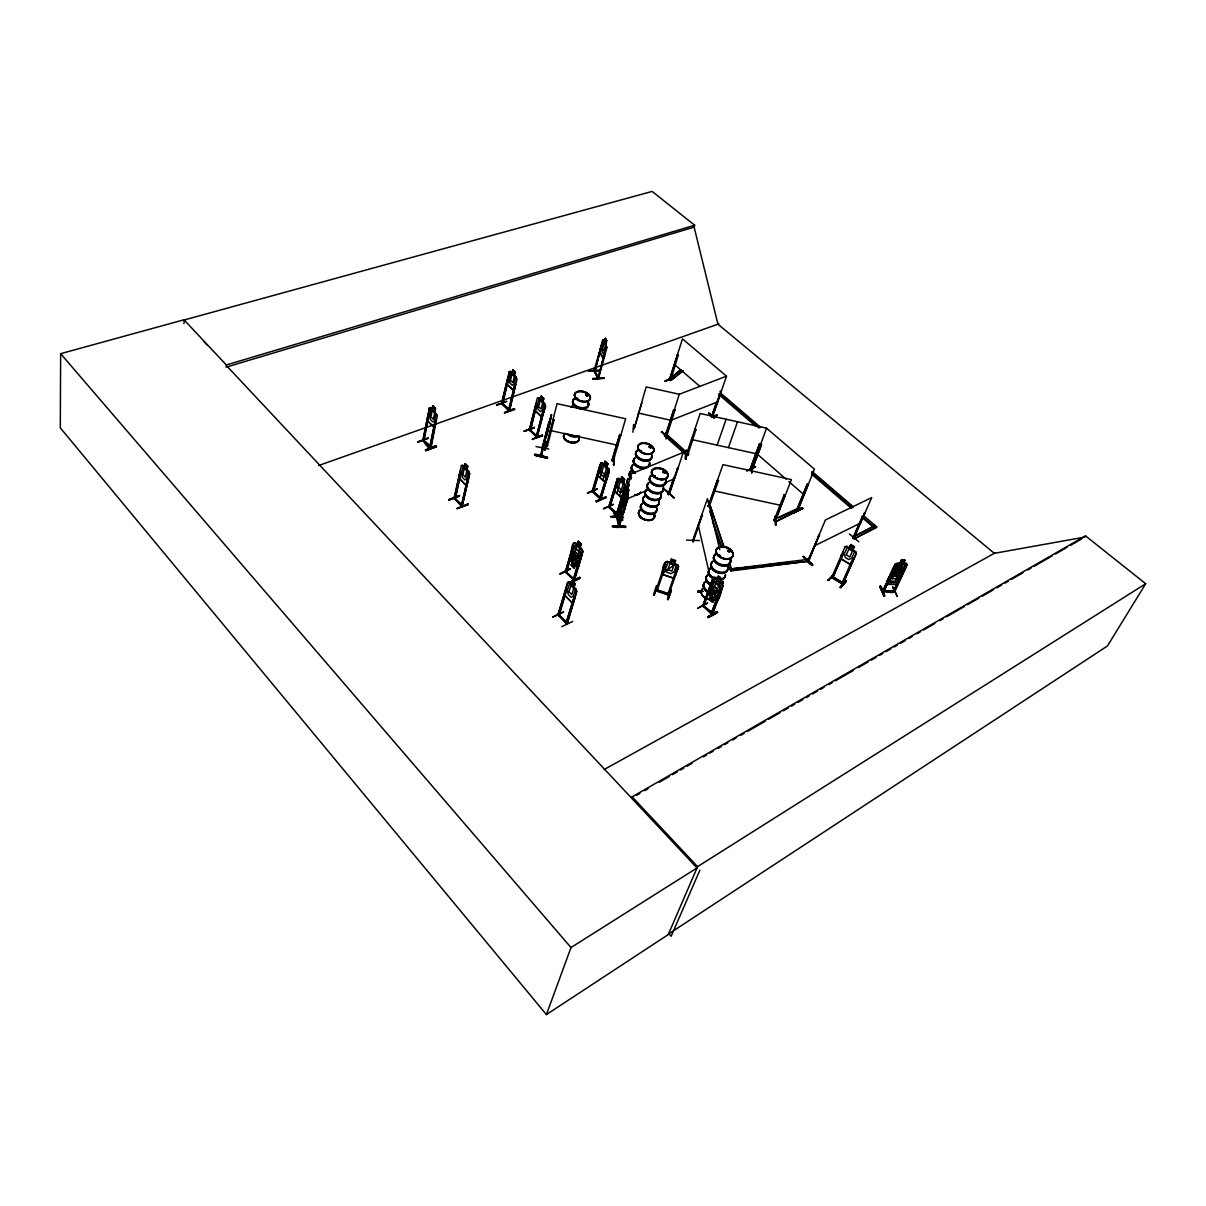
<?xml version="1.0" encoding="UTF-8"?>
<svg xmlns="http://www.w3.org/2000/svg" width="1206" height="1206" viewBox="0 0 1206 1206"><rect width="100%" height="100%" fill="white"/><g stroke="black" fill="none" stroke-linecap="round" stroke-linejoin="round"><path stroke-width="1.5" d="M793.654 512.294L802.668 508.585L794.151 512.731C797.935 507.636 811.171 504.832 793.774 512.218M793.91 511.826L802.382 507.711L802.653 508.646M794.166 512.701L802.638 508.54M183.614 319.892L60.632 353.675L60.3 427.829L546.408 1014.593L668.23 934.605L697.581 866.632L1145.7 583.734L1085.521 535.886L632.155 796.849L631.658 798.176M717.314 480.32L718.475 480.862L717.314 480.32L708.676 505.51M841.14 559.041L841.275 555.062L841.14 559.041L850.064 564.348L852.627 561.936L849.959 564.257L841.336 558.921M708.359 505.962L709.354 506.565L708.224 506.324M709.731 505.932L708.691 505.088M886.953 581.186L886.938 584.367L896.254 584.488L898.877 581.352M887.073 584.262L887.088 581.171M900.279 578.79L897.611 581.835L888.279 581.699L888.34 578.624M888.415 581.609L888.445 578.503M710.334 586.297L710.228 590.367L717.525 597.03M897.204 572.986L901.5 570.332L897.324 573.83C900.957 577.87 895.319 579.393 896.164 574.508L891.309 577.463L895.666 573.83C892.365 567.317 898.063 571.011 897.204 572.775M720.766 592.252L720.871 588.015L713.485 581.171L711.193 583.568M695.983 429.622L694.867 429.381L695.983 429.622L687.571 455.506L687.767 454.21L686.229 454.948L687.571 455.506M687.797 454.858L687.465 455.205M685.37 458.913C688.189 436.783 683.772 463.33 686.199 458.536M685.913 458.958L686.485 450.592L686.063 459.064M666.421 431.703L666.029 438.999M693.224 540.71L693.314 541.584L692.998 539.775M673.898 409.904L674.998 409.844L673.898 409.904L665.652 435.547M666.315 434.537L665.531 435.743L671.893 418.392M183.945 323.66L184.186 319.982L652.129 191.407L694.671 225.236L694.113 227.12L717.947 324.203L994.317 553.328L1084.842 537.092L1085.521 535.886M592.749 379.001C603.558 378.262 612.12 377.81 592.674 378.955M618.964 525.439L619.236 526.615L628.04 498.138L627.753 493.993M849.31 533.926L858.853 541.765M619.221 524.896L619.628 525.575L617.216 517.691M619.251 526.479L617.02 516.424L617.005 518.369L626.728 489.018L624.422 508.751C626.683 510.831 623.321 507.304 623.457 497.897C623.321 497.46 626.442 484.299 626.939 490.963M625.492 492.033L624.859 491.174L625.492 492.033L617.457 518.399L617.306 517.419M617.774 517.329L617.532 516.424M641.924 402.744L634.235 428.492M632.894 432.245L633.587 424.497M184.186 319.982L226.336 364.966L226.14 367.152L694.113 227.12M619.733 434.718L620.879 434.959L619.733 434.718L611.955 460.436L613.341 460.737M613.869 456.29L613.643 465.109L613.899 456.788M613.613 465.034L614.367 456.893L613.643 465.109M613.311 461.024L612.211 460.451M612.12 460.059L613.628 459.803L612.075 460.466M612.497 459.516L613.417 460.074M600.075 352.755L600.467 348.745L600.075 352.755L603.211 358.619L604.628 356.222M687.314 455.491L686.214 455.22L700.158 413.492L766.534 428.19L814.457 469.179L797.965 509.972M797.588 508.495L798.297 509.083M714.434 591.709C714.344 591.257 723.133 589.523 714.917 593.352L715.55 598.885L713.952 593.473C710.862 597.06 708.103 592.387 713.59 592.176L712.957 586.433L714.495 591.995M712.761 613.402L703.927 606.105L712.761 613.251L712.399 614.186M721.354 587.488L711.103 613.628L721.354 587.488L722.243 588.287L712.173 614.608L723.042 586.206L722.258 584.232L714.902 577.418L713.349 577.553L702.706 606.03L712.369 579.815L713.59 580.433L703.49 606.724L702.962 604.854M704.259 605.518L703.294 604.688M702.706 605.879L712.007 614.502M751.248 469.089L752.243 469.948L750.162 468.938L759.614 443.657L760.73 443.898L761.514 444.577L752.107 469.782M750.403 468.561C754.097 467.928 749.665 468.968 752.152 469.873M554.021 420.02L552.861 419.763L554.021 420.02L547.222 446.702M545.172 450.17L546.604 441.637L544.645 450.094M547.087 446.28C545.926 443.793 547.509 447.607 545.986 446.039M547.479 445.979L546.333 445.089L547.464 445.753M547.358 458.114C536.791 452.22 524.474 454.119 547.358 458.114L534.635 455.28M548.745 449.024L536.037 446.567M548.82 425.401L548.278 428.085L551.579 414.623L547.449 429.442L548.564 425.311M551.398 414.804L549.604 424.452L550.403 419.251M541.102 454.436L541.283 456.32L551.444 414.593M547.63 429.728C549.363 426.035 544.207 445.723 547.464 429.396M548.745 422.522L549.303 421.904L541.976 448.979M547.75 428.989L540.846 456.23L542.293 447.14L542.745 447.984M612.678 525.71L625.658 526.479C614.276 529.434 602.322 524.022 625.658 526.464M612.633 526.63L625.613 527.444M711.495 416.567L713.002 416.236L711.495 416.567L716.59 401.734M711.917 415.723L712.716 416.356M606.814 347.614L603.482 339.911L602.683 340.167L594.739 371.855L601.312 345.459L593.834 371.116L594.92 371.192L598.161 377.116M595.055 370.845L594.151 370.106L594.603 370.951M624.015 509.249L622.492 502.103L623.351 497.897M698.003 592.071L701.304 592.236L697.988 592.131L698.063 591.046L703.008 591.407M698.063 591.166L703.008 591.498M547.569 457.18L534.816 454.376M427.813 438.11L417.653 441.818M435.773 421.286L435.049 420.577L435.773 421.286L430.512 448.376C426.125 447.954 421.527 436.632 423.894 441.079L429.095 414.201L428.371 413.492L422.703 440.552M435.396 424.678L433.934 427.21L427.844 421.18L429.351 407.914L423.155 440.491L430.919 448.195L437.311 415.588L434.808 411.849L435.894 414.246L434.657 420.547L432.833 421.949L430.406 419.552L429.622 415.588L430.844 409.286L432.381 409.437M428.009 413.613L428.718 414.321L423.577 441.411L423.532 439.572M432.261 409.467C433.029 399.156 433.768 414.035 430.617 407.568L429.351 407.914M425.808 450.622L436.436 446.748L425.808 450.682C432.185 445.421 446.265 443.069 425.522 449.748M432.848 405.879L435.592 408.412L434.808 411.849L435.366 408.472L432.924 406.075M431.009 447.155C412.392 432.668 434.642 446.687 429.698 447.712L435.049 420.577M435.426 420.457L429.758 447.682M430.301 448.225L430.482 446.522M436.436 446.748L436.105 445.828M670.536 379.649L669.647 378.986L670.702 379.377M669.647 378.986L670.114 380.478L669.451 379.875L677.606 354.519L678.33 355.137L670.536 380.448L669.767 379.709L670.536 380.342M670.747 379.468L670.536 380.448M448.753 499.706L459.637 495.485L448.798 499.706M454.768 498.048L454.843 499.148L453.999 498.44L460.24 471.094L460.994 471.848L455.25 498.952L454.526 497.113M465.275 463.767L464.536 467.174L462.908 466.948L461.536 473.265L462.32 477.32L464.868 479.867L466.828 478.541L468.214 472.224L467.084 469.722L469.692 473.656L462.049 506.535L454.391 498.168L461.34 465.486L462.697 465.35M454.556 499.028L454.647 497.128M460.994 471.848L455.22 498.998M729.856 550.524L728.997 551.564M730.293 551.127C729.555 553.795 725.771 549.318 729.374 550.162M464.416 467.219L465.199 463.556L467.958 466.285L466.963 469.767M467.838 503.776L468.169 504.786L456.893 508.615L467.883 503.882M462.049 505.435L462.124 506.535L468.395 479.249L467.642 478.496L461.265 505.827C461.717 502.992 462.395 506.641 462.034 504.651M461.672 505.555L467.642 478.496M469.586 473.611L467.687 482.717L465.983 485.264L459.592 478.842L459.501 474.531M549.032 424.075L547.765 430.512L548.233 429.215M718.55 555.499A8.864 5.759 20.4 0 1 722.545 546.348A8.864 5.759 20.4 0 1 732.901 555.845A8.864 5.759 20.4 0 1 718.55 555.499L718.897 555.031M719.108 555.137L719.515 556.132M573.543 578.729L574.84 579.393L574.116 578.548M624.361 479.491L623.366 482.792L626.035 486.606L617.155 515.022C618.784 514.103 615.316 512.037 617.442 514.088M496.751 405.291L506.686 401.251M616.311 514.314L624.633 487.812L625.432 488.551L617.065 514.947M501.5 403.724L507.982 377.207L508.706 377.87L502.646 404.191M501.621 403.784L509.249 371.719L510.424 371.403L511.992 373.001M508.706 409.286L509.61 410.854L501.937 403.573L502.193 402.563M513.394 390.322L514.887 387.714L513.394 390.322L507.244 384.684L509.324 371.855M508.706 377.87L502.163 404.296M502.706 404.312L502.812 403.181M565.132 571.795L566.413 572.353M512.053 373.197L512.867 369.654L515.475 372.066L514.48 375.458M512.927 369.85L512.173 373.167L510.62 373.061L509.203 379.212L509.882 383.041L512.294 385.287L514.193 383.885L515.64 377.734L514.585 375.413L517.027 378.986L509.535 410.779M514.465 408.608C501.53 415.588 500.565 412.754 514.51 408.713M609.301 505.917C611.11 507.997 607.99 504.681 608.608 507.138L622.643 519.846M617.291 481.465L616.492 480.742L617.623 481.33L609.844 507.62L608.608 507.138L617.457 478.571L608.955 506.852L622.703 519.816C622.703 521.625 610.929 513.545 614.035 511.661M509.234 409.211L509.279 410.975L515.716 384.428L515.007 383.749L509.007 410.146M508.51 410.326L515.007 383.749M601.206 498.199L593.307 491.596L601.161 498.108M592.508 491.249L601.01 499.239L599.729 498.606L607.884 472.149L608.668 472.873L600.678 499.374L609.256 470.837L608.789 468.878L609.362 470.883L606.784 479.656L604.839 482.114L598.191 475.978L598.251 471.802L600.874 463.149M534.303 427.391L524.535 431.07M529.374 428.899C531.816 431.1 529.027 427.18 529.268 430.014M536.821 404.131L530.369 430.557L536.821 404.131L536.082 403.452L529.208 430.029L537.107 437.401L536.941 435.562M537.394 437.069L529.57 429.788L537.318 397.995L538.66 397.814M592.885 492.123L592.146 491.43L599.849 465.184L600.98 465.757L593.035 492.274L600.98 465.757M592.568 490.631C593.654 492.003 593.171 489.259 592.297 491.581M540.333 399.503L541.208 395.96L543.876 398.447L542.941 401.794L543.981 404.131L542.444 410.266L540.454 411.653L537.982 409.331L537.318 405.472L538.841 399.322L540.439 399.457L541.268 396.156M592.252 491.505L600.588 499.299L600.859 498.349M542.308 434.944L542.625 435.909L532.359 439.195L542.353 435.049M532.539 438.743L532.811 439.587M543.65 398.508L542.821 401.824L545.429 405.427C546.665 407.538 538.811 421.572 543.197 414.231M536.338 436.738L543.273 410.161L544.012 410.854L537.032 437.401L545.323 405.382L544.765 403.482L538.554 397.709L540.273 399.307M536.308 436.632L543.273 410.161M537.077 435.607L536.685 436.451M567.257 623.788C564.016 621.859 570.001 623.366 565.946 623.216M567.529 622.869L566.232 622.115M541.991 448.903L548.851 421.799M542.414 449.084L550.961 416.387M546.484 435.698L549.604 424.406M546.635 441.637L545.805 442.029M546.152 446.446L557.051 403.678L625.643 418.784L613.236 461.069M559.162 615.603L566.956 588.754L566.127 587.925L557.956 615.09L558.875 615.874L558.785 613.869M559.448 614.638L558.152 614.02M557.956 614.985L567.619 582.347L569.157 582.181L567.709 582.498L565.222 591.392M894.942 591.046L893.827 590.97M882.913 590.412L884.39 590.819L883.154 590.367M594.724 371.75L602.834 340.288M606.724 340.801L605.382 338.298L604.402 341.705L603.467 340.047M605.412 338.479L601.9 347.509L601.9 351.293L603.196 353.629L604.598 352.318M605.382 338.298L606.799 340.785L605.714 344.027L606.874 347.66L598.447 378.624L594.483 371.162M598.176 377.93L606.241 346.348L605.909 343.996M597.95 378.548L605.08 352.212L598.055 378.654L593.91 371.131M665.426 472.601L664.295 471.229L662.968 472.074M664.732 471.606L664.174 472.646M560.097 573.966L570.031 568.75M570.559 568.704L560.247 573.604M587.458 493.375L597.362 488.731L587.593 492.817M566.127 572.76C566.534 570.513 565.418 570.634 566.488 572.594L574.071 545.79L573.242 545.006L565.267 572.006M565.207 572.036L565.765 570.664M580.207 560.413L578.322 562.795L571.252 556.072C571.644 552.273 570.574 543.469 575.247 542.655L577.207 544.494M552.604 617.306L563.504 612.226M654.662 475.767C656.516 477.109 654.014 474.531 653.969 476.249M655.144 475.918L654.27 475.661L654.602 476.476M566.036 572.669L574.071 545.79M575.187 564.785L574.237 568.071L571.237 565.207L572.292 561.875L571.131 559.388L572.895 553.237L575.172 552.016L577.991 554.685L578.744 558.77L576.935 564.921L575.111 564.589M577.161 544.765L578.187 541.147L581.217 544.027L580.131 547.418L581.307 549.936L579.498 556.147L577.207 557.368L575.428 563.488L572.624 560.82L574.403 554.67L577.222 557.338L574.388 554.685L573.649 550.614L575.443 544.388L577.282 544.705L578.247 541.358M592.598 491.324L600.799 463.014L602.141 462.772L608.789 468.878M574.342 568.011L571.342 565.147L572.292 561.875M571.478 565.132L572.428 561.86L570.317 559.855M592.734 491.385L593.066 490.42M593.111 492.274L593.654 491.068M566.699 622.025L558.559 614.804L558.529 613.703M558.634 615.708L566.956 588.754M575.428 557.519L573.815 551.926L574.644 557.73C569.609 558.031 572.428 562.87 575.021 559.041L576.709 564.498L575.895 558.891C582.965 555.785 575.895 555.71 575.413 557.112M569.292 582.92L579.739 577.478L569.338 582.98M579.996 547.434L580.975 544.087L578.141 541.404M600.241 477.727L604.945 461.174L607.809 463.797L606.844 467.084L607.824 469.511L606.03 475.631L603.844 476.928L601.191 474.486L600.528 470.566L602.307 464.446L604.04 464.657M574.237 568.071L575.232 564.529L578.563 566.307M573.996 600.377L576.634 591.453L573.92 587.262L575.172 583.81L572.111 580.764L571.071 584.413L569.338 583.96L567.513 590.231L568.252 594.437L571.071 597.272L573.378 596.126L575.232 589.855L574.041 587.201L574.915 583.885M572.187 580.975L571.192 584.352L569.036 582.377M563.579 611.653L552.589 617.11M573.83 578.413C571.418 580.508 576.136 580.403 574.177 579.438M605.849 497.279L596.427 501.847L596.111 500.852M566.323 572.081C590.382 594.151 547.464 554.911 573.95 580.357L582.287 553.569L581.081 552.951L573.182 579.543L574.584 580.297L582.935 551.444L580.252 547.373M581.458 552.785L573.845 579.513M602.894 480.169L607.809 463.797M570.136 559.976L569.624 557.85L570.136 559.976L577.252 566.594L578.533 566.503L582.83 551.383M599.729 498.606L600 497.55M600.618 497.52L600.211 498.44L607.884 472.149M651.391 447.562L650.954 446.491M611.924 460.722L619.748 434.431M601.312 498.244L600.89 499.043M574.358 596.171L566.021 623.321L574.358 596.171L575.187 597.015L566.88 624.105L567.649 622.914M579.694 577.403L580.041 578.443L569.699 583.418M566.564 623.065L566.91 622.07M650.351 447.622C652.506 446.205 647.954 445.828 650.17 447.728M648.964 447.034L650.984 446.657M603.814 508.962L613.13 504.259M572.684 621.437L561.83 626.668M609.422 505.947L608.985 506.791M609.482 507.816L617.623 481.33M633.964 427.406L633.557 428.356L634.431 427.527M609.844 507.62L610.025 506.595M634.145 428.748L646.145 386.9L679.249 394.272L726.494 376.182L682.49 338.871L669.375 379.905M641.26 451.3L641.351 450.969M616.824 493.314L621.693 476.777L624.602 479.43L619.507 495.802M639.949 450.773L639.979 450.667A8.367 5.156 17.2 0 1 644.14 442.798A8.367 5.156 17.2 0 1 653.622 451.361A8.367 5.156 17.2 0 1 639.858 450.773L640.476 450.999M640.024 451.029L641.306 451.074M640.823 451.27L640.386 450.411L641.185 450.727M612.437 517.103C631.944 510.168 624.527 510.244 612.919 517.555L622.341 512.279L612.618 516.575M616.191 514.118L616.477 513.183M616.266 514.344L616.809 513.032M616.613 514.058L624.633 487.812M618.829 478.345L625.582 484.541L626.155 486.561L616.703 517.525L618.708 526.555L627.15 499.39M617.472 518.279L617.698 516.62M618.919 515.459L618.346 516.409L619.432 516.017L618.437 516.364L622.356 503.611M619.326 514.977L622.929 502.947M619.266 516.062L623.246 503.234M626.924 491.174L628.085 487.676L628.778 490.691L627.557 493.993M619.311 516.108L619.236 514.676M628.085 487.676L627.06 491.174L626.396 490.767M625.477 501.199L627.361 495.093L626.803 492.274L624.844 498.38L625.537 501.199M619.477 524.836L618.904 525.439M625.205 506.837L627.904 498.123M676.747 568.162L677.862 568.87L676.747 568.162L667.642 594.799M668.23 599.714C673.43 580.795 671.531 594.196 667.491 599.533L670.476 589.945L667.642 599.472M673.717 377.975L665.395 380.84M667.611 594.392L668.938 594.829M669.27 593.895L656.019 589.478M683.289 370.77L671.018 380.372L669.104 379.242L680.274 369.941M669.873 379.815L669.948 378.774M671.018 380.372L682.174 371.056M664.491 435.668L666.481 434.175L688.611 453.984L688.355 454.768L686.621 455.491L664.491 435.668L667.22 434.552L666.933 435.472L674.998 409.844M656.773 591.181L655.793 590.382M657.074 591.226L657.24 589.794L656.908 590.774M666.014 564.589L664.792 564.197L666.014 564.589L656.938 591.181M674.561 563.911L677.606 564.83L678.571 566.579L677.501 564.921M673.641 409.769L665.426 435.683M666.164 435.758L679.249 394.272M654.165 594.95L657.27 585.558L654.21 595.116L653.471 594.86L656.381 585.799L657.27 585.558M674.38 563.971L675.737 560.519L671.305 559.041L670.144 562.433L667.325 561.378C662.516 562.599 662.079 570.348 662.742 574.644L673.069 578.006M677.606 564.83L667.295 561.468L665.471 562.207M675.511 575.337L673.023 578.096M674.124 497.852L665.215 489.757L674.139 497.897M673.822 477.501L668.124 494.505C669.858 493.36 669.24 492.998 668.531 494.746L677.908 468.501L677.079 468.863M668.23 494.339L677.606 468.23M669.36 494.415L683.229 452.416L631.507 473.807L624.512 496.872L624.678 503.807L625.824 502.721M686.621 455.491L686.561 454.345M673.853 497.611L665.154 490.149M711.6 417.05L720.887 391.588L712.188 416.809M720.419 391.196L721.188 391.829L711.691 416.522M712.61 417.065L726.494 376.182M665.501 562.102L655.838 590.925L656.32 589.478M716.922 415.497L713.846 417.246M670.25 562.599L671.425 559.192M717.133 445.135L726.118 419.236M502.932 403.362L501.726 402.774L502.872 403.166M501.575 403.724L509.053 410.839M667.37 594.664L667.807 593.397M686.47 540.152L699.45 540.574M677.968 568.554L668.546 595.146L669.134 593.849M675.375 575.262L678.601 566.458M692.787 541.584L692.983 539.685L693.721 540.725M692.711 541.449L702.239 514.811L693.329 541.675L692.561 540.801M692.892 541.645L693.495 539.745M708.299 501.379L708.148 501.756M728.409 447.607L737.529 421.768M718.475 480.561L709.218 506.626L709.821 505.374M707.967 506.098L710.349 506.173L723.736 547.524M587.081 395.432L587.201 394.528M454.044 498.425L454.149 497.264L455.461 497.988M585.799 394.739L587.081 396.081L587.729 394.844M586.267 395.493L587.005 394.407M577.312 398.357L576.845 399.08M577.538 399.231L577.614 398.312L577.388 399.096M576.543 398.628L577.584 398.869M546.408 1014.593L570.996 947.554L697.008 867.943L227.512 366.745M746.861 471.094L755.604 466.767L747.027 470.551M697.973 608.246L707.56 603.181M759.614 443.657L750.283 469.24L751.263 469.496M759.614 443.929L760.73 444.17L751.504 469.224M766.534 428.19L751.504 469.496M751.956 470.084L761.514 444.577M713.545 577.629L708.118 592.267L710.982 596.186C706.595 599.096 714.6 606.06 713.937 598.885L716.047 600.814L717.51 600.709M704.349 605.653L703.505 606.663M709.535 599.442L710.831 596.186L709.686 593.729L711.917 587.714L714.48 586.568L716.726 580.523L719.711 583.237L717.434 589.297L718.083 593.307L715.821 599.322L713.831 598.93L712.625 602.126M717.027 579.498L718.354 576.167M720.012 582.197C724.444 579.332 716.56 572.247 716.967 579.287L715.007 577.357M721.505 578.865L720.163 582.197L722.454 584.111L722.937 586.267M707.696 617.14C718.263 608.548 722.741 611.02 708.073 617.578L707.786 616.613L717.118 611.97M712.083 612.648L711.434 613.447M729.856 569.081L808.02 559.343L809.136 561.152L730.911 570.935L729.856 569.081L739.127 568.011M731.168 567.875L728.394 568.614L731.168 567.875L729.374 562.584M730.911 570.935L730.158 568.282M540.966 455.401L542.594 448.361L541.524 455.612M774.237 520.63L775.639 521.746L799.05 510.063L797.317 508.555L774.327 519.319L774.237 520.675L775.729 519.62L774.237 519.876M775.337 519.168L775.503 515.897L775.609 524.866M773.981 520.54L784.066 494.852L785.227 495.395L784.066 494.852M785.212 495.093L775.368 520.826M775.639 521.746L799.05 510.063M422.959 439.693L424.135 440.311M807.311 484.149L796.88 509.656L807.311 484.149L808.141 484.857L797.679 510.244M797.558 508.419L796.774 509.46M797.498 510.198L798.131 509.414M803.437 556.418C808.698 566.006 821.105 570.709 803.422 556.433L812.693 564.694M807.688 560.127L808.02 559.343M807.703 560.911L819.251 535.072L808.864 560.835L808.095 561.227L825.401 519.982L871.712 497.581L853.818 538.298L852.763 538.193M819.251 535.072L808.186 561.167L809.06 559.494M699.872 870.159L671.169 936.248L668.923 933.776M827.949 580.101L828.628 579.98M845.105 546.695L831.582 577.568L832.879 577.9L831.627 577.116M831.884 577.237L832.019 576.212M832.381 578.051L843.838 552.499L842.587 552.107L843.627 552.725M832.668 578.126L843.838 552.499M863.526 515.55L876.732 526.871L876.385 527.64L854.376 538.69L852.597 537.137L874.953 525.349L874.606 526.118M853.471 537.921L852.672 538.313L862.365 516.47M864.536 512.882L853.094 538.585L864.868 513.153L864.114 513.53M849.295 547.991L850.682 544.554L854.496 546.846L852.838 550.132L854.345 552.273L851.722 558.182L848.723 559.554L845.195 557.413L844.411 553.75L846.989 547.841L849.356 547.931L850.758 544.735M854.376 538.69L876.732 526.871M839.889 587.488C847.486 577.991 849.326 579.362 840.522 587.88C841.878 582.287 853.124 574.84 840.024 587.412M853.064 558.077L854.104 558.71L853.064 558.077L841.682 583.734L842.602 584.292L856.381 553.464L855.672 551.609L846.823 546.258M841.713 583.297L842.421 582.468L842.979 584.066M856.245 553.433L842.647 584.232L831.537 577.418L842.768 583.885M852.597 537.137L873.038 526.901L873.37 526.133L861.928 516.334M853.094 537.454L854.33 537.258L853.954 538.253M880.787 586.176L884.601 596.292C875.496 577.629 884.224 588.98 883.923 596.277C875.933 575.88 880.938 592.402 884.812 595.779M886.998 581.292L895.108 564.197L899.706 563.292L897.234 564.287L894.49 570.136L895.334 572.669L899.073 572.76L902.254 570.317L905.013 564.498L903.505 563.398L905.163 560.157L901.183 560.157M895.229 564.242L882.49 591.317L894.596 591.558L895.018 590.654M895.169 591C896.148 594.694 878.857 590.277 883.772 591.769L895.5 566.247L894.385 566.217L882.686 591.694L883.335 590.804M895.5 566.247L883.757 591.724L884.269 590.443M894.958 572.986L892.229 578.759L896.194 578.714L899.344 576.272M898.244 566.127L902.254 566.202L898.199 566.021L895.41 571.946L892.953 572.956M899.706 563.292L901.229 560.157L905.028 560.353M896.842 570.408L897.339 569.368M895.952 578.82L897.309 575.925M902.013 566.187L899.209 572.111L902.812 573.076M892.621 586.96L897.4 596.548L892.817 586.9M894.535 591.995L906.384 566.519L905.284 566.488L893.254 591.528L894.596 591.92M905.284 566.488L893.45 591.92L894.098 591.015M901.877 574.749L896.148 584.277L887.028 584.156M898.802 581.428L907.018 564.559M603.196 358.453L604.462 356.132M433.889 427.03L435.306 424.572M661.612 431.959L669.466 439.497M670.023 438.894L661.808 431.492L661.159 432.215M1145.7 583.734L1107.455 645.949L668.471 934.077M465.938 485.083L467.596 482.611M610.568 516.771L623.487 517.57M893.556 590.895L884.149 590.699L894.897 590.654M619.025 515.701L618.015 516.078L619.613 515.037M599.608 370.559L588.332 370.875L599.774 370.182M730.248 551.353L728.424 551.474M604.839 482.114L606.573 479.596M417.517 442.24L428.16 438.381M574.101 546.74L572.157 549.152L574.056 546.559L581.171 553.298L581.141 557.639M621.437 497.596L623.276 495.259M614.819 487.345L614.728 491.535L621.482 497.776L623.366 495.365M621.482 497.776L623.472 495.319M578.277 562.629L580.237 560.247M663.571 471.335L663.27 472.511M663.978 472.586L663.662 471.38M664.868 472.541L663.843 471.606M574.207 600.452L572.292 602.819L565.192 595.658L564.996 591.362L565.071 595.719L572.172 602.879L574.086 600.498M506.49 401.643L496.375 404.854M666.451 434.838L684.209 451.059M448.647 500.113L459.426 495.862M640.054 450.803L641.004 451.014M903.068 572.85L900.445 575.82L891.249 575.609L891.174 572.579L891.098 575.699L900.535 576.031L903.234 572.971M675.405 575.172L672.963 577.96L662.923 574.463L662.531 570.83M856.381 553.464L855.567 551.67M827.874 580.131L834.507 573.981M828.507 580.508L834.446 573.83M854.496 546.846L850.607 544.63M711.299 583.689L713.515 581.352M844.924 546.65L846.823 546.393M587.473 395.658L587.171 394.694M717.419 597.091L719.65 594.784M587.397 493.224L597.151 489.108M751.805 468.621L750.66 468.034M570.408 569.096L560.112 574.177M808.487 560.308L808.955 559.765M697.912 608.08L707.455 603M669.104 379.242L681.39 369.654M662.682 573.604L675.27 564.016M834.642 573.453L828.477 580.342M711.872 416.221L712.64 415.904M666.089 434.507L666.933 434.22M729.781 551.248L729.389 550.087M719.997 555.469L719.485 554.956M669.119 594.241L667.732 593.774M657.391 590.292L656.094 589.885M692.666 540.71L707.47 498.651L719.771 549.68M774.101 520.268L775.368 520.54M618.588 525.65L619.07 525.635M664.129 471.169L663.421 471.968L664.054 471.395M665.245 472.616L664.491 472.993M649.537 446.702L650.939 447.125M651.21 447.577L650.155 447.592M636.557 795.357L639.813 793.488M644.713 790.669L647.969 788.784M659.38 782.212L669.164 776.574M672.42 774.704L677.305 771.885M680.576 770.001L683.832 768.132M687.088 766.247L691.988 763.428M703.384 756.855L706.656 754.971M709.912 753.102L713.168 751.217M718.067 748.398L721.324 746.529M724.58 744.645L727.851 742.775M732.735 739.956L735.992 738.072M740.891 735.253L744.147 733.384M747.403 731.499L765.343 721.173M768.599 719.289L780.011 712.716M783.267 710.831L788.166 708.012M791.422 706.143L794.679 704.259M797.935 702.389L802.834 699.57M806.09 697.686L809.347 695.802M812.618 693.932L817.502 691.113M820.758 689.229L824.03 687.36M828.914 684.541L832.17 682.656M835.441 680.787L853.366 670.446M858.25 667.627L868.034 662.004M871.305 660.119L876.189 657.3M879.445 655.431L882.702 653.546M885.973 651.662L890.857 648.843M894.113 646.974L897.385 645.089M900.641 643.22L905.525 640.401M908.796 638.517L912.053 636.647M916.937 633.828L920.208 631.944M923.464 630.06L934.876 623.487M939.76 620.668L943.032 618.799M946.288 616.914L964.212 606.588M967.483 604.703L978.895 598.131M982.151 596.261L993.563 589.689M996.819 587.804L1001.704 584.985M1004.975 583.101L1008.231 581.232M1011.487 579.347L1022.899 572.775M1027.798 569.956L1031.055 568.086M1034.311 566.202L1052.25 555.876M1055.506 553.991L1066.918 547.418M1070.174 545.534L1081.586 538.961M900.581 569.413L902.088 570.483L897.942 578.835L894.777 581.277L891.068 581.217L890.239 578.729L894.37 570.363L896.857 569.353L892.214 570.182L894.189 569.202L903.49 569.353L896.827 568.735M895.365 571.84L890.842 572.88L895.485 572.051M604.085 769.564L995.146 552.876M894.43 591.468L907.168 564.514L906.415 563.368L897.053 563.232L895.108 564.197M597.844 376.875L598.312 377.734M717.66 612.437L708.073 617.562M707.53 617.08L717.223 611.894M585.845 394.664L586.809 394.452M587.654 396.005L587.518 394.724M707.997 592.221L708.676 594.226M719.65 594.965L717.449 597.272L710.002 590.473L710.108 586.267M713.379 581.232C722.907 584.835 722.379 593.397 717.6 600.844L716.047 600.965L708.57 594.287M713.59 580.433L712.369 579.815M853.094 538.585L853.863 538.253M819.567 535.358L818.452 535.479M814.563 545.805L860.511 523.057M569.398 582.438L579.754 577.508M578.533 566.503L577.252 566.594M778.865 517.871L795.357 510.108M571.252 556.072L571.162 551.805M559.087 615.181L566.519 622.206M559.298 615.648L559.071 614.804M575.247 542.655L582.242 549.393M576.136 589.327L576.754 591.513L567.242 623.834L558.559 614.804M575.051 583.87L572.111 580.764M616.899 513.123L609.678 507.138L616.733 513.304M614.728 491.535L614.924 487.42M623.487 482.762L624.587 485.174L622.733 491.279L620.487 492.545L617.804 490.073L617.14 486.139L618.98 480.033L620.758 480.259L618.723 478.541M624.602 479.43L621.587 476.822M596.156 500.912L605.879 496.706L606.181 497.656M596.442 501.771L606.166 497.565M626.728 499.058L645.511 491.068M664.28 483.093L674.531 478.737M598.191 475.978L604.945 482.068M604.945 461.174L607.703 463.843M688.611 453.984L686.877 454.707L664.747 434.884M666.828 435.426L665.998 435.833M713.56 416.341L716.982 414.97M713.605 416.432L716.997 415.045M712.701 417.14L716.877 415.392M456.984 508.6L467.838 504.379M717.796 401.809L670.958 420.291L638.275 413.07M454.994 498.455L461.747 504.771L454.315 498.078M668.652 595.116L655.853 590.88M465.983 485.264L459.682 478.797L459.592 474.606M655.883 590.458L668.772 594.739M664.808 380.99L673.913 377.614L665.245 381.367M469.089 471.561L462.576 465.245L464.34 467.008M532.359 439.195L542.278 435.472M534.348 427.406L523.962 431.19L534.213 427.949M524.309 431.431L534.122 427.783M678.33 355.137L677.305 354.624M535.253 406.799L535.343 410.899M425.371 450.245L436.12 446.416M428.296 438.019L417.562 442.391M509.053 409.166L502.525 403.754L509.867 409.874M504.515 412.693L514.766 409.558M318.58 465.531L718.821 323.901M427.844 421.18L434.054 427.165M616.794 517.344L617.849 517.268M437.311 415.588L430.617 407.568M427.602 416.959L427.964 421.135M507.244 384.684L507.213 380.553M516.364 377.071L510.424 371.403M853.441 537.861L853.863 537.017M602.714 340.288L603.588 340.047M719.846 555.906L718.776 555.589M226.336 364.966L694.671 225.236M664.808 472.978L665.184 471.817M509.218 371.885L510.44 371.554M650.773 447.923L651.361 447.019M808.563 560.247L809.377 559.78M429.426 408.035L430.632 407.718M600.769 463.194L602.141 462.923L603.935 464.702M626.607 489.169L628.175 496.118M617.351 478.616L618.829 478.496M670.295 562.493L667.702 562.855L665.606 568.961L666.918 572.307L671.018 573.694L674.109 571.825L676.234 565.72L674.41 563.88M575.262 542.806L573.724 542.866L565.584 571.719L574.418 580.146M744.69 567.378L748.398 566.941M753.946 566.307L759.509 565.674M765.071 565.026L770.634 564.393M776.197 563.745L781.744 563.112M785.453 562.689L791.015 562.041M796.578 561.408L802.141 560.775M731.213 570.136L809.136 561.152M713.439 577.689L715.007 577.508M597.769 377.146L598.161 377.659M603.965 377.81L592.824 378.443M588.302 370.905L599.623 370.709M664.732 472.39L663.556 471.757M601.688 346.137L600.92 345.474M832.773 577.131L843.386 583.161M586.734 394.603L586.418 395.613M587.322 395.493L586.448 395.312M567.167 623.14L566.76 624.06L557.971 614.939M896.872 568.84L900.822 568.795M896.375 570.393L900.098 570.453M902.706 573.212L901.952 572.051L899.344 571.9M894.535 566.549L895.651 566.579M905.42 566.82L906.535 566.85M896.495 570.182L900.249 570.272M906.475 563.473L903.731 563.398M708.555 413.251L714.073 417.985M612.512 526.193L625.537 527.067L612.558 526.253M610.447 516.439L623.381 517.238M622.447 502.148L624.165 509.264M701.229 591.739L697.927 591.649M697.867 591.588L701.214 591.875M628.778 490.691L627.949 487.661M628.22 496.058L628.085 498.199M774.599 519.334L775.473 519.952M709.731 505.721L708.585 505.435L722.967 464.642L791.422 479.611L775.247 520.796L774.116 520.57M687.631 454.572L686.772 454.391M546.212 446.084L547.207 446.341M728.831 550.207L729.871 550.72M729.374 551.323L728.334 550.795M664.506 472.827L663.194 472.179M654.707 476.038L653.984 475.903M703.4 604.779L702.947 605.623M703.053 605.714L712.354 614.216M650.471 447.758L649.054 446.717M587.096 395.915L585.845 395.297M529.886 430.587L529.841 428.778M717.133 579.438L715.128 579.076L712.882 585.151L713.5 589.176L711.269 595.161L714.223 597.859L716.485 591.86L719.032 590.759L721.309 584.684L720.118 582.151M775.262 516.409L776.167 525.123M708.224 506.023L709.369 506.264M752.152 465.516L751.519 472.089M750.403 468.908L751.383 469.194M713.711 490.782L781.277 505.45M541.66 454.556L542.594 448.406M550.132 430.467L617.834 445.255M691.505 439.497L757.036 453.908L786.116 479.189M550.991 416.236L550.72 417.954M618.738 515.429L619.311 514.751M775.232 520.434L775.458 524.972M650.26 446.28L651.014 446.853M657.406 590.247L667.702 593.669M613.462 504.56L603.392 508.48M832.803 577.101L831.808 576.498L831.537 577.418M669.345 378.458L671.26 379.589M842.421 582.468L843.265 583.086L832.321 576.287L833.286 576.981M728.59 551.398L728.349 550.629M537.077 436.331L530.203 429.999L536.399 435.879M720.133 391.317L720.887 391.95M720.691 393.126L760.685 427.406M812.105 471.471L853.531 506.987M720.419 393.895L757.534 425.718M811.789 472.239L816.07 475.918M818.934 478.36L851.768 506.52M760.428 444.034L761.227 444.713M807.025 484.284L807.839 484.993M719.062 393.759L759.071 428.07M811.924 473.43L851.933 507.756M718.806 394.528L755.921 426.396M811.623 474.199L851.602 508.525M861.597 517.103L873.023 526.901M674.501 364.498L699.631 386.161M708.615 412.844L714.419 417.879L708.917 413.176M852.928 536.369L854.722 537.921M797.663 508.54L798.447 509.218M788.89 481.601L804.116 494.837M774.222 519.409L775.955 520.962M721.022 587.669L721.912 588.468M606.603 467.159L608.608 468.998M603.724 465.757L606.392 468.199M620.427 481.36L623.14 483.832M601.945 471.878L604.598 474.32M618.588 487.465L621.286 489.938M599.849 465.184L600.633 465.908M607.538 472.3L608.321 473.023M624.301 487.963L625.085 488.701M614.834 491.49L621.587 497.716M507.44 384.593L513.364 390.141M535.238 410.929L541.554 416.718L535.434 410.839L535.343 406.859M573.981 546.8L580.96 553.388M572.88 545.172L573.709 545.956M581.081 552.951L581.925 553.75M571.463 555.981L578.398 562.569M465.154 463.813L467.717 466.36M467.265 478.631L468.018 479.385M569.036 582.227L576.257 589.282M565.75 588.091L566.579 588.935M573.966 596.352L574.81 597.196M459.516 496.043L448.692 500.279M462.034 506.46L453.923 498.349M632.155 796.849L697.581 866.632M203.678 341.313L207.447 345.323M60.632 353.675L570.996 947.554M904.078 570.528L903.339 569.353L904.183 570.393M715.264 599.005L715.203 599.246A8.668 5.804 20.6 0 1 713.394 599.819M600.136 352.71L603.332 358.453M897.611 581.835L888.279 581.699M710.349 506.173L724.022 546.725M729.072 563.383L730.866 568.674M709.746 511.389L721.595 546.65M712.414 520.992L721.294 547.449M891.641 576.167L892.47 578.669M582.121 549.454L582.709 551.444M702.239 514.811L702.45 515.655M698.184 525.032L708.736 570.694M618.753 524.791L618.467 525.726L627.708 493.993M752.122 465.441L752.197 471.923M598.357 471.863L598.387 475.888M751.79 472.918L751.73 464.883L751.76 472.858M727.655 569.066A8.774 5.759 20.5 0 1 716.861 572.564A8.774 5.759 20.5 0 1 711.947 562.735M727.942 568.659A8.909 5.849 20.5 0 1 716.982 572.217A8.909 5.849 20.5 0 1 712.007 562.252M725.364 575.202A8.759 5.789 20.5 0 1 721.022 579.483M712.535 577.689A8.759 5.789 20.5 0 1 711.058 567.936M725.515 574.719A8.728 5.759 20.5 0 1 721.188 578.986M714.751 578.232A8.728 5.759 20.5 0 1 708.902 572.76A8.759 5.789 20.5 0 1 711.178 567.634A8.728 5.759 20.5 0 0 708.902 572.76A8.759 5.789 20.5 0 0 714.676 578.428M725.469 574.9A8.759 5.789 20.5 0 1 721.128 579.182M730.429 559.735A8.939 5.834 20.4 0 1 725.605 565.78A8.939 5.834 20.4 0 1 714.932 561.483A8.939 5.834 20.4 0 1 716.093 553.976M727.866 566.247A8.789 5.759 20.5 0 1 723.103 572.217A8.789 5.759 20.5 0 1 712.625 567.996A8.789 5.759 20.5 0 1 713.771 560.579M730.158 560.157A8.819 5.759 20.4 0 1 725.394 566.127A8.819 5.759 20.4 0 1 714.872 561.89A8.819 5.759 20.4 0 1 716.017 554.474M727.821 566.669A8.909 5.849 20.5 0 1 718.218 572.232A8.909 5.849 20.5 0 1 712.143 561.875M730.565 559.358A8.939 5.834 20.4 0 1 725.741 565.403A8.939 5.834 20.4 0 1 715.068 561.107A8.939 5.834 20.4 0 1 716.228 553.599M730.61 558.921A8.819 5.759 20.4 0 1 721.128 564.393A8.819 5.759 20.4 0 1 715.083 554.187M711.344 599.985A8.668 5.804 20.6 0 1 702.601 595.99A8.668 5.804 20.6 0 1 702.224 589.237M715.279 598.794A8.638 5.774 20.6 0 1 713.53 599.382M709.324 599.307A8.638 5.774 20.6 0 1 702.194 594.799A8.638 5.774 20.6 0 1 702.389 588.845M725.108 575.79A8.728 5.759 20.5 0 1 720.781 580.071M712.324 578.277A8.728 5.759 20.5 0 1 709.49 569.503M725.273 575.443A8.759 5.789 20.5 0 1 720.932 579.724M712.445 577.93A8.759 5.789 20.5 0 1 708.359 571.855M708.706 570.378A8.759 5.789 20.5 0 1 710.967 568.177M722.891 582.031A8.834 5.864 20.5 0 1 721.685 584.82M709.957 584.563A8.834 5.864 20.5 0 1 707.093 575.654M722.62 582.423A8.713 5.774 20.5 0 1 721.429 585.166M709.867 584.925A8.713 5.774 20.5 0 1 707.033 576.136M723.042 581.669A8.834 5.864 20.5 0 1 721.821 584.443M710.093 584.201A8.834 5.864 20.5 0 1 707.229 575.277M723.072 581.217A8.713 5.774 20.5 0 1 721.881 583.96M710.304 583.719A8.713 5.774 20.5 0 1 708.857 573.981M707.44 591.362A8.804 5.864 20.6 0 1 704.606 582.438M707.666 590.88A8.668 5.774 20.6 0 1 706.234 581.156M707.304 591.739A8.804 5.864 20.6 0 1 704.47 582.815M707.213 592.071A8.668 5.774 20.6 0 1 704.425 583.297M663.089 488.46A8.412 5.321 17.8 0 1 653.667 493.299A8.412 5.321 17.8 0 1 648.255 483.938M663.345 488.038A8.532 5.397 17.8 0 1 653.788 492.953A8.532 5.397 17.8 0 1 648.3 483.455M661.114 494.55A8.397 5.337 17.8 0 1 652.763 499.691A8.397 5.337 17.8 0 1 645.391 491.159M646.31 490.028A8.397 5.337 17.8 0 1 647.682 489.184M661.401 495.591A8.367 5.321 17.8 0 1 650.803 498.621A8.367 5.321 17.8 0 1 646.461 489.636M661.385 495.772A8.397 5.337 17.8 0 1 651.783 499.178A8.397 5.337 17.8 0 1 645.466 490.917M665.727 480.727A8.563 5.397 17.8 0 1 660.782 486.139A8.563 5.397 17.8 0 1 650.592 482.083A8.563 5.397 17.8 0 1 652.039 475.27M663.496 487.239A8.412 5.321 17.8 0 1 658.627 492.591A8.412 5.321 17.8 0 1 648.602 488.596A8.412 5.321 17.8 0 1 650.034 481.872M665.486 481.149A8.442 5.321 17.8 0 1 658.175 486.425A8.442 5.321 17.8 0 1 649.295 479.053M649.672 477.712A8.442 5.321 17.8 0 1 650.592 476.596M663.466 487.676A8.532 5.397 17.8 0 1 658.521 493.103A8.532 5.397 17.8 0 1 648.361 489.048A8.532 5.397 17.8 0 1 649.823 482.234M665.848 480.35A8.563 5.397 17.8 0 1 660.903 485.762A8.563 5.397 17.8 0 1 650.712 481.691A8.563 5.397 17.8 0 1 652.16 474.893M665.878 479.913A8.442 5.321 17.8 0 1 661.009 485.249A8.442 5.321 17.8 0 1 650.939 481.239A8.442 5.321 17.8 0 1 652.371 474.531M656.561 510.485A8.321 5.352 17.8 0 1 646.009 513.56A8.321 5.352 17.8 0 1 641.713 504.53M656.637 508.6A8.427 5.427 17.8 0 1 647.14 513.575A8.427 5.427 17.8 0 1 641.758 504.063M654.451 514.977A8.291 5.352 17.8 0 1 645.104 519.892A8.291 5.352 17.8 0 1 639.813 510.515A8.291 5.352 17.8 0 0 645.104 519.892A8.291 5.352 17.8 0 0 654.436 514.992A8.306 5.367 17.8 0 1 645.104 519.892A8.306 5.367 17.8 0 1 639.813 510.5M661.024 494.852A8.397 5.337 17.8 0 1 656.154 500.234A8.397 5.337 17.8 0 1 646.16 496.239A8.397 5.337 17.8 0 1 647.592 489.5M654.557 514.57A8.276 5.352 17.8 0 1 645.24 519.469A8.276 5.352 17.8 0 1 639.964 510.108M660.873 495.214A8.367 5.321 17.8 0 1 651.496 500.068A8.367 5.321 17.8 0 1 646.13 490.706M654.541 514.736A8.306 5.367 17.8 0 1 645.18 519.665A8.306 5.367 17.8 0 1 639.889 510.259M659.154 502.932A8.472 5.412 17.8 0 1 648.421 506.023A8.472 5.412 17.8 0 1 644.034 496.887M656.773 507.816A8.321 5.352 17.8 0 1 647.411 512.716A8.321 5.352 17.8 0 1 642.105 503.339M658.717 501.862A8.352 5.337 17.8 0 1 650.396 507.017A8.352 5.337 17.8 0 1 643.084 498.485M656.757 508.239A8.427 5.427 17.8 0 1 647.26 513.198A8.427 5.427 17.8 0 1 641.878 503.686M659.094 501.078A8.472 5.412 17.8 0 1 649.582 506.023A8.472 5.412 17.8 0 1 644.155 496.51M659.109 500.656A8.352 5.337 17.8 0 1 649.733 505.525A8.352 5.337 17.8 0 1 644.381 496.148M587.85 402.367A8.246 4.99 15.3 0 1 580.975 408.502A8.246 4.99 15.3 0 1 573.016 400.317M587.639 402.804A8.125 4.914 15.3 0 1 580.855 408.849A8.125 4.914 15.3 0 1 573.001 400.799M573.95 399.789A8.125 4.914 15.3 0 1 575.352 399.05M587.955 401.99A8.246 4.99 15.3 0 1 585.347 407.899A8.246 4.99 15.3 0 1 575.006 405.623A8.246 4.99 15.3 0 1 574.071 398.93M587.97 401.568A8.125 4.914 15.3 0 1 585.407 407.402A8.125 4.914 15.3 0 1 575.202 405.156A8.125 4.914 15.3 0 1 574.282 398.553M571.162 407.296A8.216 5.005 15.3 0 1 572.126 406.271M571.388 406.919A8.08 4.914 15.3 0 1 572.337 405.909M579.362 435.683A8.005 4.96 15.2 0 1 566.91 434.024M578.156 436.09A8.125 5.02 15.2 0 1 566.941 433.632M578.367 436.693A7.99 4.96 15.2 0 1 575.805 442.587A8.005 4.975 15.2 0 1 565.765 440.416A8.005 4.975 15.2 0 1 564.905 433.768A7.99 4.96 15.2 0 0 565.78 440.401A7.99 4.96 15.2 0 0 575.805 442.587A8.005 4.975 15.2 0 0 578.383 436.708M579.061 437.672A7.945 4.945 15.2 0 1 569.729 441.999A7.945 4.945 15.2 0 1 565.041 433.391A7.975 4.96 15.2 0 0 569.729 441.999A8.005 4.975 15.2 0 0 579.076 437.823A7.975 4.96 15.2 0 1 569.729 441.999A8.005 4.975 15.2 0 1 564.966 433.512M574.629 435.758A8.02 4.96 15.2 0 1 570.574 434.869M576.513 436.165A8.125 5.02 15.2 0 1 568.569 434.416M649.356 464.762A8.276 5.171 17.2 0 1 648.074 467.159M646.702 467.958A8.276 5.171 17.2 0 1 636.059 466.119A8.276 5.171 17.2 0 1 634.567 458.883M649.416 462.938A8.397 5.246 17.2 0 1 639.934 467.642A8.397 5.246 17.2 0 1 634.597 458.416M651.903 457.059A8.427 5.231 17.2 0 1 641.17 459.938A8.427 5.231 17.2 0 1 636.843 451.074M649.567 462.139A8.291 5.171 17.2 0 1 640.205 466.767A8.291 5.171 17.2 0 1 634.944 457.662M651.481 456.049A8.321 5.171 17.2 0 1 643.145 460.933A8.321 5.171 17.2 0 1 635.894 452.642M649.537 462.561A8.397 5.246 17.2 0 1 640.054 467.265A8.397 5.246 17.2 0 1 634.718 458.039M651.843 455.25A8.427 5.231 17.2 0 1 642.331 459.923A8.427 5.231 17.2 0 1 636.964 450.697M651.858 454.813A8.321 5.156 17.2 0 1 642.481 459.426A8.321 5.156 17.2 0 1 637.19 450.335M635.17 472.345A8.201 5.141 17.2 0 1 632.864 464.596M635.004 472.812A8.216 5.156 17.2 0 1 632.713 465.049M640.642 492.561A8.186 5.216 17.2 0 1 634.688 495.093M625.944 490.691A8.186 5.216 17.2 0 1 625.266 489.244M640.733 492.154A8.156 5.201 17.2 0 1 634.808 494.656M626.095 490.269A8.156 5.201 17.2 0 1 625.266 487.42M640.718 492.319A8.186 5.216 17.2 0 1 634.763 494.852M626.02 490.45A8.186 5.216 17.2 0 1 625.341 489.003M631.552 477.697A8.216 5.171 17.2 0 1 630.844 471.094M629.11 485.325A8.306 5.276 17.2 0 1 628.416 478.631M629.336 484.872A8.186 5.186 17.2 0 1 628.643 478.269M631.175 478.903A8.201 5.186 17.2 0 1 631.838 471.501M631.205 478.526A8.336 5.261 17.2 0 1 631.884 471.003M629.004 485.701A8.306 5.276 17.2 0 1 627.376 480.094M631.326 478.149A8.336 5.261 17.2 0 1 631.989 470.642M634.838 473.43A8.201 5.156 17.2 0 1 631.235 468.034M631.627 466.752A8.201 5.156 17.2 0 1 632.532 465.667M634.914 473.099A8.276 5.186 17.2 0 1 632.592 465.275M628.974 486.078A8.171 5.186 17.2 0 1 627.376 480.561M547.449 457.647L534.68 454.903L547.449 457.647M432.155 410.568L430.919 416.869L433.361 419.266L434.597 412.965L432.155 410.568M433.361 407.025L434.718 409.708L433.361 407.025M464.28 468.305L462.908 474.621L465.456 477.169L466.843 470.853L464.28 468.305M465.606 464.792L467.008 467.566L465.606 464.792M511.917 374.267L510.485 380.418L512.897 382.664L514.329 376.513L511.917 374.267M513.243 370.8L514.54 373.363L513.243 370.8M540.167 400.573L538.63 406.708L541.117 409.03L542.655 402.879L540.167 400.573M541.569 397.121L542.896 399.714L541.569 397.121M604.236 342.775L602.593 348.745L603.905 351.067L605.533 345.097L604.236 342.775M605.487 339.429L606.045 342.007L605.487 339.429M576.95 545.821L575.156 552.031L577.976 554.715L579.785 548.504L576.95 545.821M572.337 564.031L572.021 565.117L573.815 566.835L574.131 565.75L572.337 564.031M578.594 542.399L578.277 543.514L580.101 545.233L580.418 544.117L578.594 542.399M605.322 462.35L605.005 463.451L606.724 465.019L607.04 463.933L605.322 462.35M570.86 585.483L569.036 591.754L571.855 594.603L573.709 588.332L570.86 585.483M572.518 582.046L572.187 583.176L574.026 585L574.358 583.885L572.518 582.046M622.07 477.968L621.738 479.053L623.487 480.651L623.819 479.551L622.07 477.968M628.025 488.927L628.1 491.852L628.025 488.927M669.918 563.594L667.807 569.699L671.908 571.086L674.033 564.981L669.918 563.594M671.968 559.991L671.591 561.091L674.244 561.981L674.621 560.88L671.968 559.991M710.801 598.312L710.409 599.382L712.294 601.116L712.701 600.06L710.801 598.312M718.686 577.192L718.279 578.292L720.208 580.026L720.615 578.94L718.686 577.192M848.888 548.986L846.295 554.896L849.823 557.036L852.446 551.127L848.888 548.986M851.165 545.655L850.697 546.71L852.974 548.097L853.441 547.027L851.165 545.655M899.254 564.348L893.631 576.197L897.354 576.242L903.008 564.438L899.254 564.348M898.756 566.76L898.259 567.815L900.656 567.845L901.153 566.805L898.756 566.76M901.651 560.7L901.153 561.74L903.565 561.815L904.063 560.76L901.651 560.7M613.839 512.098L622.477 520.299L613.839 512.098M803.226 556.84L812.482 565.132L803.226 556.84M717.449 589.267L714.48 586.568L717.434 589.297M716.485 591.86L713.515 589.161L716.47 591.89M718.354 556.102A8.834 5.744 20.4 0 0 732.63 556.448A8.834 5.744 20.4 0 0 722.319 546.981A8.834 5.744 20.4 0 0 718.354 556.102M718.475 555.74A8.864 5.759 20.4 0 0 732.811 556.087A8.864 5.759 20.4 0 0 722.454 546.589A8.864 5.759 20.4 0 0 718.475 555.74A8.864 5.759 20.4 0 0 732.811 556.087A8.864 5.759 20.4 0 0 722.454 546.589A8.864 5.759 20.4 0 0 718.459 555.755M653.803 476.008A8.487 5.321 17.8 0 0 667.732 476.536A8.487 5.321 17.8 0 0 658.054 467.747A8.487 5.321 17.8 0 0 653.803 476.008M653.622 476.611A8.457 5.291 17.8 0 0 667.506 477.139A8.457 5.291 17.8 0 0 657.873 468.38A8.457 5.291 17.8 0 0 653.622 476.611A8.412 5.276 17.8 0 0 667.476 477.124A8.412 5.276 17.8 0 0 657.873 468.41A8.412 5.276 17.8 0 0 653.652 476.596M653.727 476.249A8.487 5.321 17.8 0 0 667.657 476.777A8.487 5.321 17.8 0 0 657.979 468.003A8.487 5.321 17.8 0 0 653.727 476.249M576.423 398.553A8.156 4.914 15.3 0 0 590.005 399.261A8.156 4.914 15.3 0 0 581.021 391.121A8.156 4.914 15.3 0 0 576.423 398.553A8.171 4.914 15.3 0 0 590.005 399.292A8.171 4.914 15.3 0 0 581.006 391.136A8.171 4.914 15.3 0 0 576.408 398.583M576.257 399.186A8.141 4.899 15.3 0 0 589.809 399.895A8.141 4.899 15.3 0 0 580.855 391.769A8.141 4.899 15.3 0 0 576.257 399.186M639.693 451.376A8.321 5.141 17.2 0 0 653.396 451.964A8.321 5.141 17.2 0 0 643.959 443.431A8.321 5.141 17.2 0 0 639.693 451.376M639.783 451.014A8.367 5.156 17.2 0 0 653.531 451.602A8.367 5.156 17.2 0 0 644.064 443.054A8.367 5.156 17.2 0 0 639.783 451.014"/></g></svg>
